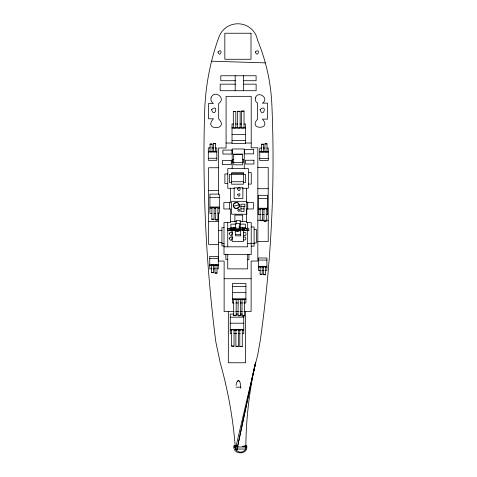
<?xml version="1.0" encoding="UTF-8"?>
<svg xmlns="http://www.w3.org/2000/svg" width="477" height="477" viewBox="0 0 477 477"><rect width="100%" height="100%" fill="white"/><g stroke="black" fill="none" stroke-linecap="round" stroke-linejoin="round"><path stroke-width="0.72" d="M240.796 388.314L240.146 382.53L239.066 380.825L238.357 380.604M234.988 445.5L234.141 445.399C231.542 455.285 249.179 455.285 246.585 445.399L245.733 445.5M236.032 385.476L236.658 382.53L237.737 380.825L238.399 380.604L239.585 381.487M253.525 371.553L236.699 450.664L235.405 449.036L255.577 362.758L253.991 370.104A400.37 399.953 -2.9 0 0 245.816 449.036L244.528 450.664L242.71 451.731A6.07 6.07 0 0 1 238.512 451.731L236.699 450.664L255.577 362.758L253.585 371.267L253.472 371.78L257.771 354.554L260.102 341.574A1283.309 1283.309 0 0 0 271.872 104.88A190.633 190.633 0 0 0 265.313 62.881A192.565 192.565 0 0 0 257.413 39.794C256.197 32.704 250.741 26.825 243.926 24.685A20.648 20.648 0 0 0 231.053 24.923C225.681 26.885 221.227 31.083 219.164 36.443A239.836 239.836 0 0 0 211.579 61.193A237.832 237.832 0 0 0 204.645 112.28L204.222 128.617A1476.208 1476.208 0 0 0 215.771 341.574L220.213 362.758A431.494 431.035 4.8 0 1 235.411 449.036M211.806 207.62L212.951 207.262L214.095 207.62L214.095 219.319L213.249 219.664L211.806 219.319L211.961 207.799M215.634 207.62L216.779 207.262L217.929 207.62L217.929 219.921L217.077 220.267L215.634 219.921L215.789 207.799M211.806 219.319L212.951 218.961L214.095 219.319M215.634 219.921L216.779 219.557L217.929 219.921M260.144 208.819L261.289 208.455L262.439 208.819L262.439 220.511L261.587 220.863L260.144 220.511L260.144 208.819L260.716 209.129M262.439 208.819L262.1 209.069M263.972 208.819L265.123 208.455L266.267 208.819L266.267 221.113L265.415 221.459L263.972 221.113L263.972 208.819L264.55 209.129M260.144 220.511L261.289 220.153L262.439 220.511M266.267 208.819L265.933 209.069M263.972 221.113L265.123 220.756L266.267 221.113M210.017 144.084L212.098 144.084L212.098 151.62L211.061 151.853L210.017 151.62L210.017 144.084L212.098 144.084M213.487 143.696L215.568 143.696L215.568 151.62L214.525 151.853L213.487 151.62L213.487 143.696L215.568 143.696M233.313 111.499L235.805 111.499L235.805 127.729L234.559 128.009L233.313 127.729L233.313 111.499L235.805 111.499M210.017 151.62L210.321 151.453M213.487 151.62L214.006 151.418M237.653 111.308L240.146 111.308L240.146 127.729L238.899 128.009L237.653 127.729L237.653 111.308L240.146 111.308M241.541 111.111L244.033 111.111L244.033 127.729L242.787 128.009L241.541 127.729L241.541 111.111L244.033 111.111M261.468 144.233L263.548 144.233L263.548 151.769L262.505 152.002L261.468 151.769L261.468 144.233L263.548 144.233M264.938 143.845L267.013 143.845L267.013 151.769L265.975 152.002L264.938 151.769L264.938 143.845L267.013 143.845M261.468 151.769L261.986 151.567M264.938 151.769L265.456 151.567M211.472 265.099L213.553 265.099L213.553 272.635L213.034 272.838L211.472 272.635L211.472 265.099L211.991 265.301M213.553 265.099L213.034 265.301M214.942 265.099L217.023 265.099L217.023 273.023L216.504 273.226L214.942 273.023L214.942 265.099L215.461 265.301M211.472 272.635L213.553 272.635M217.023 265.099L216.719 265.266M214.942 273.023L217.023 273.023M233.676 299.246L236.175 299.246L236.175 315.476L235.25 315.744L233.676 315.476L233.676 299.246L234.046 299.443M236.175 299.246L235.805 299.443M238.023 299.246L240.515 299.246L240.515 315.667L239.889 315.911L238.023 315.667L238.19 299.383M240.515 299.246L240.146 299.443M260.108 266.697L262.189 266.697L262.189 274.233L261.67 274.43L260.108 274.233L260.108 266.697L260.633 266.899M241.911 299.246L244.403 299.246L244.403 315.863L243.783 316.102L241.911 315.863L242.077 299.383M262.189 266.697L261.67 266.899M233.676 315.476L236.175 315.476M244.403 299.246L244.039 299.443M263.578 266.697L265.659 266.697L265.659 274.615L265.14 274.818L263.614 274.674L263.578 266.697L264.097 266.899M260.108 274.233L262.189 274.233M265.659 266.697L265.14 266.899M238.023 315.667L240.515 315.667M263.614 274.674L265.659 274.615M231.548 329.834L234.04 329.834L234.04 346.063L233.42 346.302L231.548 346.063L231.589 329.905M241.911 315.863L244.403 315.863M235.888 329.834L238.381 329.834L238.381 346.254L237.457 346.529L235.888 346.254L235.888 329.834L236.252 330.03M239.782 329.834L242.274 329.834L242.274 346.451L241.35 346.719L239.782 346.451L239.782 329.834L240.146 330.03M231.548 346.063L234.04 346.063M235.888 346.254L238.381 346.254M239.782 346.451L242.274 346.451M239.299 204.782L239.066 207.024A2.868 2.767 74.4 0 1 237.349 208.366L234.839 208.109L233.384 206.297L239.406 204.758L237.951 202.946A3.172 3.16 74.4 0 0 235.638 202.636C233.038 203.077 232.454 206.935 234.821 208.109A3.172 3.16 74.4 0 0 237.152 208.419C241.153 207.638 239.341 201.366 235.537 202.659M235.751 227.153C231.697 233.593 244.671 231.935 239.013 226.742M237.218 381.487L238.44 380.604M234.243 203.405L235.59 202.647A3.142 3.095 74.4 0 1 237.152 202.659M238.548 207.65L236.497 208.479M243.491 232.925C246.937 230.528 246.937 237.576 243.491 235.173M235.59 202.647L233.682 204.043A2.886 2.88 74.4 0 0 233.384 206.297M243.568 237.129C246.663 235.632 246.663 241.374 243.568 239.877M246.585 445.399L242.483 446.448L246.8 446.991L233.921 446.991L238.244 446.448L234.141 445.399M235.501 80.72L220.785 80.72L220.785 75.754L256.101 75.754L256.101 80.72L243.592 80.72M235.59 84.161L220.189 84.161L220.189 90.713L256.131 90.713L256.131 84.161L243.658 84.161M233.45 124.002L232.025 124.002L232.025 143.476L245.53 143.476L245.53 124.002L244.105 124.002M235.578 124.002L237.713 124.002M239.842 124.002L241.267 124.002M232.025 127.401L233.45 127.401M235.578 127.401L237.713 127.401M239.842 127.401L241.267 127.401M244.105 127.401L245.53 127.401M232.025 128.098L245.53 128.098M232.025 134.359L245.53 134.359M232.025 140.393L245.53 140.393M226.08 143.028L231.995 143.028M245.303 143.028L251.218 143.028M210.435 147.894L208.306 147.894L208.306 160.32L216.826 160.32L216.826 147.894L215.401 147.894M211.854 147.894L213.982 147.894M261.885 148.049L259.756 148.049L259.756 160.469L268.271 160.469L268.271 148.049L266.852 148.049M263.304 148.049L264.723 148.049M208.306 151.298L210.435 151.298M211.854 151.298L213.982 151.298M215.401 151.298L216.826 151.298M259.756 151.447L261.885 151.447M263.304 151.447L264.723 151.447M266.852 151.447L268.271 151.447M208.306 151.99L216.826 151.99M259.756 152.145L268.271 152.145M233.712 154.548L242.435 154.548M208.306 158.251L216.826 158.251M259.756 158.4L268.271 158.4M232.192 159.455L233.712 159.455M242.435 159.455L243.681 159.455L243.681 162.275L242.435 162.275M232.192 162.275L233.712 162.275M233.712 162.52L242.435 162.52M257.836 167.475L268.217 167.475L268.217 241.589L257.836 241.589M218.573 167.749L208.604 167.749L208.604 244.445L218.573 244.445M248.356 172.686L251.26 172.686L251.26 184.092L248.356 184.092M231.572 173.223L243.413 173.223M227.791 173.968L224.882 173.968L224.882 183.556L227.791 183.556M231.572 181.713L243.413 181.713M231.572 182.542L229.497 182.542L229.497 174.397L245.488 174.397L245.488 182.542L243.413 182.542M234.398 188.278L227.791 188.278L227.791 168.608L248.356 168.608L248.356 188.278L242.477 188.278M257.836 188.701L268.217 188.701M208.604 190.609L218.573 190.609M209.916 197.329L219.313 197.329M258.254 198.521L267.657 198.521M240.921 206.66L244.868 206.66L244.868 204.198L240.921 204.198L240.921 211.549L244.033 211.549L244.033 206.66M209.916 207.042L219.313 207.042M209.916 208.121L212.086 208.121M214.251 208.121L215.699 208.121M217.87 208.121L219.313 208.121M258.254 208.234L267.657 208.234M240.921 208.866L244.033 208.866M258.254 209.314L260.424 209.314M261.873 209.314L264.037 209.314M266.208 209.314L267.657 209.314M212.086 213.398L209.916 213.398L209.916 194.115L219.313 194.115L219.313 213.398L217.87 213.398M214.251 213.398L215.699 213.398M260.424 214.596L258.254 214.596L258.254 195.314L267.657 195.314L267.657 214.596L266.208 214.596M261.873 214.596L264.037 214.596M257.836 220.237L260.06 220.237M262.284 220.237L263.769 220.237M265.993 220.237L268.217 220.237M208.604 221.531L218.573 221.531M230.498 221.584L236.312 221.584M239.848 221.584L246.49 221.584M235.966 224.136L230.874 224.136L230.874 228.727M240.325 224.136L245.416 224.136L245.416 228.727M251.254 226.998L254.116 226.998L254.116 246.132L251.254 246.132M230.874 227.416L236.097 227.416M238.941 227.416L245.416 227.416M224.101 227.654L221.918 227.654L221.918 245.929L224.101 245.929M230.26 228.358L244.856 228.316L244.856 229.628L230.26 229.628L230.26 228.316M233.98 228.459L229.204 228.459L229.204 230.248M242.447 228.459L247.014 228.459L247.014 230.248M233.98 228.626L227.332 228.626L227.332 230.212L233.98 230.248M242.447 228.626L248.887 228.626L248.887 230.296L242.447 230.367M254.116 229.479L256.405 229.479L256.405 242.99L254.116 242.99M231.923 229.526L236.997 229.526M238.327 229.526L244.236 229.526M235.662 230.224L236.997 230.224M238.327 230.224L239.663 230.224M242.447 230.212L248.887 230.212M218.573 230.308L221.918 230.308M227.75 230.367L233.98 230.367M230.874 230.695L245.416 230.695M235.632 234.666L240.652 234.666M218.573 242.626L221.918 242.626M221.918 243.64L224.101 243.64M247.676 243.64L254.116 243.64M223.999 246.818L247.676 246.818L247.676 229.836M209.761 258.468L218.281 258.468M227.738 259.47L225.865 259.47L225.865 254.259M247.676 259.595L248.922 259.595L248.922 254.456M258.397 260.066L266.917 260.066M209.761 264.723L218.281 264.723M209.761 265.421L211.889 265.421M213.308 265.421L215.437 265.421M216.856 265.421L218.281 265.421M258.397 266.321L266.917 266.321M258.397 267.019L260.525 267.019M261.945 267.019L264.079 267.019M265.498 267.019L266.917 267.019M211.889 268.825L209.761 268.825L209.761 256.399L218.281 256.399L218.281 268.825L216.856 268.825M213.308 268.825L215.437 268.825M260.525 270.417L258.397 270.417L258.397 257.997L266.917 257.997L266.917 270.417L265.498 270.417M261.945 270.417L264.079 270.417M224.124 278.735L251.129 278.735M232.394 286.576L245.899 286.576M232.394 292.616L245.899 292.616M232.394 298.87L245.899 298.87M232.394 299.568L233.813 299.568M235.948 299.568L238.083 299.568M240.211 299.568L242.346 299.568M243.765 299.568L245.899 299.568M233.813 302.973L232.394 302.973L232.394 283.499L245.899 283.499L245.899 302.973L243.765 302.973M235.948 302.973L238.083 302.973M240.211 302.973L242.346 302.973M234.1 311.523L224.124 311.523L224.124 261.056L218.573 261.056L218.573 212.7M235.543 311.523L238.428 311.523M239.871 311.523L242.37 311.523M243.83 311.523L251.129 311.523L251.129 261.056L257.836 261.056L257.836 147.798L251.218 147.798L251.218 96.336L226.08 96.336L226.08 147.995L218.573 147.995L218.573 194.294M233.819 314.087L230.266 314.087L230.266 333.56L231.685 333.56M235.948 314.087L238.083 314.087M240.211 314.087L242.346 314.087M230.266 317.169L243.765 317.169M230.266 323.203L243.765 323.203M230.266 329.464L243.765 329.464M230.266 330.162L231.685 330.162M233.819 330.162L236.658 330.162M238.083 330.162L240.211 330.162M242.346 330.162L243.765 330.162M233.819 333.56L236.658 333.56M238.083 333.56L240.211 333.56M242.346 333.56L243.765 333.56L243.765 315.935M235.954 387.181L240.849 387.181M235.405 449.036L245.816 449.036M211.579 61.193L265.313 62.881M266.494 151.567L267.013 151.769M263.03 151.567L263.548 151.769M239.782 127.532L240.146 127.729M235.435 127.532L235.805 127.729M215.264 151.453L215.568 151.62M211.794 151.453L212.098 151.62M247.736 202.409L247.736 208.968M247.676 222.574L247.676 228.596M247.676 254.456L247.676 268.873L227.738 268.873L227.738 254.259M246.49 188.278L246.49 202.409L253.347 202.409L253.347 208.968L246.49 208.968L246.49 222.574L251.212 222.574L251.212 254.569L223.999 254.569L223.999 222.574L230.498 222.574L230.498 208.968L223.85 208.968L223.85 202.606L230.498 202.606L230.498 188.278M245.643 311.523L245.643 362.758L228.334 362.758L228.334 311.523M244.242 168.608L244.242 148.985L232.192 148.985L232.192 168.608M243.61 75.718L243.61 90.713M243.574 230.695L243.574 241.422L232.15 241.422L232.15 230.695M242.692 221.894L242.692 215.109L234.881 215.109L234.881 221.894M242.447 227.416L242.447 230.695M240.652 230.695L240.652 235.859L235.632 235.859L235.662 223.463L239.663 223.463L239.663 230.695M240.325 227.416L240.325 220.457L236.169 220.457L236.169 223.242M238.285 229.628L238.285 230.82L236.622 230.82L236.622 229.628M235.185 75.718L235.185 90.713M233.98 227.416L233.98 230.695M232.609 159.455L232.609 162.275M229.664 202.606L229.664 208.968M227.738 222.574L227.738 246.818M211.049 97.904C210.452 100.063 211.532 102.424 213.469 103.497L208.485 103.497L208.485 118.785L213.469 118.785C202.367 130.609 229.759 130.609 218.663 118.785L218.663 103.497C226.813 98.214 214.06 89.08 211.049 97.904M217.989 51.945C220.267 58.874 223.54 47.026 217.989 51.945M211.561 109.698C214.692 119.226 219.187 102.937 211.561 109.698M229.181 233.223C231.458 240.158 234.726 228.31 229.181 233.223M229.181 238.095C231.458 245.023 234.726 233.175 229.181 238.095M255.35 51.945C257.628 58.874 260.895 47.026 255.35 51.945M237.463 188.797C239.46 194.86 242.322 184.498 237.463 188.797M237.665 194.616C239.376 199.815 241.827 190.925 237.665 194.616M237.832 210.077L238.315 211.198A1.079 1.079 0 0 0 239.353 211.198L239.877 210.333L239.353 209.475A1.079 1.079 0 0 0 238.315 209.475L237.832 210.077M255.38 98.012C254.831 99.991 255.821 102.167 257.604 103.151L257.604 119.125C247.39 130.006 272.594 130.006 262.38 119.125L267.573 119.125L267.573 103.151L262.38 103.151C269.893 98.596 257.896 89.861 255.38 98.012M260.102 109.698C263.232 119.226 267.728 102.937 260.102 109.698M253.621 371.118L253.991 370.104L253.627 371.106M251.003 33.241L224.828 33.241L224.828 59.267L251.003 59.267L251.003 33.241M253.663 149.498L244.397 149.498L244.397 153.868L253.663 153.868L253.663 149.498M232.049 150.082L222.908 150.082L222.908 154.053L232.049 154.053L232.049 150.082M242.435 154.089L233.712 154.089L233.712 164.821L242.435 164.821L242.435 154.089M253.907 160.248L245.393 160.248L245.393 164.022L253.907 164.022L253.907 160.248M231.273 160.564L222.342 160.564L222.342 164.535L231.273 164.535L231.273 160.564M243.413 172.847L231.572 172.847L231.572 184.176L243.413 184.176L243.413 172.847M242.876 187.807L234.135 187.807L234.135 198.492L242.876 198.492L242.876 187.807M246.806 201.324L231.548 201.324L231.548 214.239L246.806 214.239L246.806 201.324"/></g></svg>
